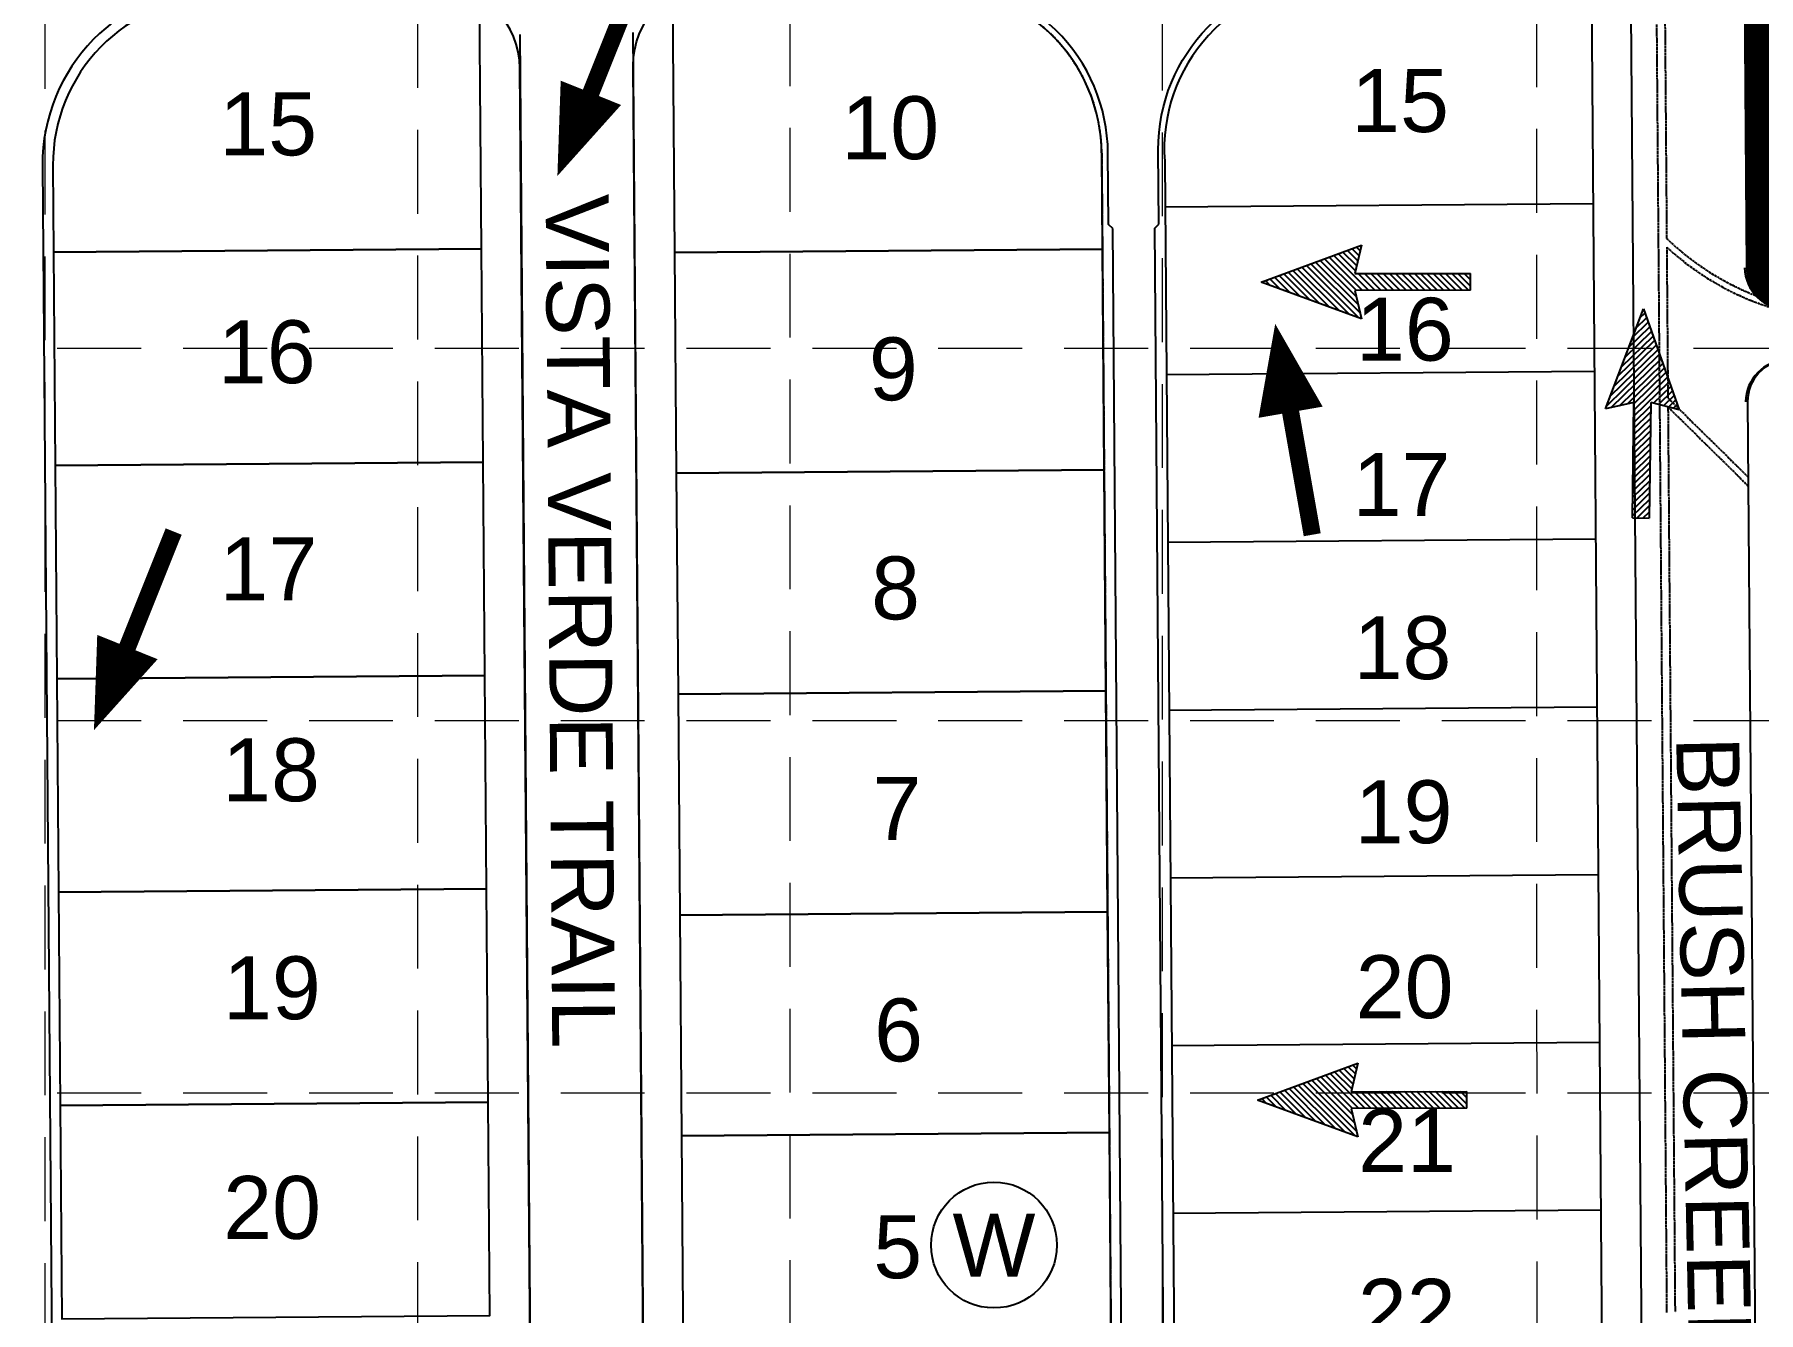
# Model space of a CAD drawing. Header units: inches. Extents: x 2510995 to 2514555, y 7106046 to 7111737.
# Drawn here: x 2513482.6 to 2513893.5, y 7110792.5 to 7111097.2 of the extents above; entities that cross this region are included whole.
import ezdxf
from ezdxf.enums import TextEntityAlignment as Align

# ---------------------------------------------------------------- set-up
doc = ezdxf.new("R2010")
doc.units = ezdxf.units.IN
doc.header["$MEASUREMENT"] = 0
for name, pattern in [('BORDER2', [0.875, 0.25, -0.125, 0.25, -0.125, 0, -0.125]), ('DASHED', [0.75, 0.5, -0.25]), ('HIDDEN', [0.375, 0.25, -0.125]), ('HIDDEN2', [0.1875, 0.125, -0.0625]), ('XHO477ST$0$CL', [0.7, 0.5, -0.05, 0.1, -0.05])]:
    doc.linetypes.add(name, pattern=pattern)
for name, color, linetype in [('C-STNM-N', 4, 'Continuous'), ('C-WTRC-FULL-PH2B-N', 7, 'Continuous'), ('EROSION BLANKETS', 84, 'Continuous'), ('GRID', 254, 'DASHED'), ('XHO459PT$0$V-BNDY-N-P6', 6, 'BORDER2'), ('XHO459PT$0$V-PROP-SUBD-IDEN-N-P6', 14, 'Continuous'), ('XHO459PT$0$V-PROP-SUBD-N-P6', 14, 'Continuous'), ('XHO459PT$0$V-RWAY-LINE-N-P6', 14, 'Continuous'), ('XHO459PV$0$C-ROAD-BACK-P6', 14, 'Continuous'), ('XHO459PV$0$C-ROAD-BACK-P7', 9, 'Continuous'), ('XHO459PV$0$C-ROAD-FACE-P6', 6, 'Continuous'), ('XHO460PT$0$C-ROAD-IDEN-N', 1, 'Continuous'), ('XHO460PT$0$V-AREA-PLINE', 6, 'Continuous'), ('XHO460PT$0$V-BNDY-N-P7', 3, 'HIDDEN2'), ('XHO460PT$0$V-PROP-BLOK-IDEN-N-P7', 6, 'Continuous'), ('XHO460PT$0$V-PROP-SUBD-IDEN-N-P7', 6, 'Continuous'), ('XHO460PT$0$V-PROP-SUBD-N-P7', 7, 'Continuous'), ('XHO460PV$0$C-ROAD-BOC-N', 4, 'Continuous'), ('ZSTORM', 5, 'XHO477ST$0$CL')]:
    doc.layers.add(name, color=color, linetype=linetype)
doc.layers.add('XHO459PT$0$V-AREA-PLIN', color=163, linetype='Continuous', plot=False)
doc.styles.get("Standard").update_dxf_attribs({"font": 'ARIAL.TTF'})

# ---------------------------------------------------------------- blocks, each defined once
blk = doc.blocks.new('ARR')
blk.add_lwpolyline([(-5.56, 0.32, 0, 3.78, 0), (-0.35, 0.31, 3.78, 3.78, 0)], format="xyseb")
at = {"const_width": 1}
blk.add_lwpolyline([(-0.35, 0.31), (6.88, 0.31)], dxfattribs=at)

msp = doc.modelspace()

# ---------------------------------------------------------------- linework, layer by layer
at = {"color": 7}
for p, q in [((2513774.97, 7111038.17), (2513798.89, 7111046.98)), ((2513799.12, 7111036.21), (2513791.18, 7111044.14)), ((2513800.61, 7111036.21), (2513792.26, 7111044.54)), ((2513797.45, 7111040.84), (2513793.35, 7111044.94)), ((2513797.74, 7111042.05), (2513794.43, 7111045.34)), ((2513798.02, 7111043.25), (2513795.52, 7111045.74)), ((2513798.3, 7111044.45), (2513796.61, 7111046.14)), ((2513798.89, 7111046.98), (2513797.3, 7111040.2)), ((2513798.58, 7111045.65), (2513797.69, 7111046.54)), ((2513798.86, 7111046.86), (2513798.78, 7111046.94)), ((2513786.52, 7111033.96), (2513780.32, 7111040.14)), ((2513788.86, 7111033.1), (2513781.4, 7111040.54)), ((2513791.21, 7111032.24), (2513782.49, 7111040.94)), ((2513793.55, 7111031.39), (2513783.57, 7111041.34)), ((2513795.9, 7111030.53), (2513784.66, 7111041.74)), ((2513798.25, 7111029.67), (2513785.75, 7111042.14)), ((2513798.58, 7111030.82), (2513786.83, 7111042.54)), ((2513798.12, 7111032.76), (2513787.92, 7111042.94)), ((2513797.67, 7111034.7), (2513789, 7111043.34)), ((2513797.64, 7111036.21), (2513790.09, 7111043.74)), ((2513797.3, 7111040.2), (2513824.84, 7111040.23)), ((2513802.09, 7111036.22), (2513798.1, 7111040.2)), ((2513803.58, 7111036.22), (2513799.59, 7111040.2)), ((2513805.06, 7111036.22), (2513801.07, 7111040.2)), ((2513806.55, 7111036.22), (2513802.56, 7111040.2)), ((2513808.03, 7111036.23), (2513804.04, 7111040.21)), ((2513809.52, 7111036.23), (2513805.53, 7111040.21)), ((2513811, 7111036.23), (2513807.01, 7111040.21)), ((2513812.48, 7111036.23), (2513808.5, 7111040.21)), ((2513813.97, 7111036.24), (2513809.98, 7111040.21)), ((2513815.45, 7111036.24), (2513811.47, 7111040.22)), ((2513816.94, 7111036.24), (2513812.95, 7111040.22)), ((2513818.42, 7111036.24), (2513814.44, 7111040.22)), ((2513819.91, 7111036.25), (2513815.92, 7111040.22)), ((2513821.39, 7111036.25), (2513817.41, 7111040.22)), ((2513822.87, 7111036.25), (2513818.89, 7111040.23)), ((2513824.36, 7111036.26), (2513820.38, 7111040.23)), ((2513824.85, 7111037.25), (2513821.86, 7111040.23)), ((2513824.85, 7111038.74), (2513823.35, 7111040.23)), ((2513824.85, 7111036.26), (2513824.84, 7111040.23)), ((2513798.91, 7111029.43), (2513774.97, 7111038.17)), ((2513777.13, 7111037.38), (2513775.97, 7111038.54)), ((2513779.48, 7111036.53), (2513777.06, 7111038.94)), ((2513781.82, 7111035.67), (2513778.14, 7111039.34)), ((2513784.17, 7111034.81), (2513779.23, 7111039.74)), ((2513824.85, 7111036.26), (2513797.31, 7111036.21)), ((2513797.31, 7111036.21), (2513798.91, 7111029.43)), ((2513857.01, 7111007.97), (2513866.07, 7111031.79)), ((2513866.07, 7111031.79), (2513874.56, 7111007.76)), ((2513863.48, 7111024.97), (2513867.2, 7111028.6)), ((2513864.37, 7111027.31), (2513866.81, 7111029.7)), ((2513865.25, 7111029.64), (2513866.43, 7111030.79)), ((2513859.93, 7111015.64), (2513868.74, 7111024.24)), ((2513860.82, 7111017.97), (2513868.36, 7111025.33)), ((2513861.7, 7111020.3), (2513867.97, 7111026.42)), ((2513862.59, 7111022.64), (2513867.58, 7111027.51)), ((2513857.27, 7111008.63), (2513869.9, 7111020.97)), ((2513858.15, 7111010.97), (2513869.51, 7111022.06)), ((2513858.41, 7111008.28), (2513870.28, 7111019.87)), ((2513859.04, 7111013.3), (2513869.13, 7111023.15)), ((2513860.35, 7111008.71), (2513870.67, 7111018.78)), ((2513862.3, 7111009.15), (2513871.05, 7111017.69)), ((2513863.79, 7111007.67), (2513871.82, 7111015.51)), ((2513863.81, 7111009.15), (2513871.44, 7111016.6)), ((2513863.77, 7111006.18), (2513872.21, 7111014.42)), ((2513868.44, 7111009.28), (2513872.59, 7111013.33)), ((2513869.64, 7111008.98), (2513872.98, 7111012.24)), ((2513863.81, 7111009.48), (2513857.01, 7111007.97)), ((2513863.49, 7110981.94), (2513863.81, 7111009.48)), ((2513863.74, 7111003.21), (2513867.77, 7111007.15)), ((2513863.76, 7111004.7), (2513867.79, 7111008.64)), ((2513867.8, 7111009.44), (2513867.47, 7110981.9)), ((2513874.56, 7111007.76), (2513867.8, 7111009.44)), ((2513870.84, 7111008.68), (2513873.36, 7111011.14)), ((2513872.04, 7111008.38), (2513873.75, 7111010.05)), ((2513873.24, 7111008.09), (2513874.14, 7111008.96)), ((2513874.44, 7111007.79), (2513874.52, 7111007.87)), ((2513863.7, 7111000.25), (2513867.74, 7111004.18)), ((2513863.72, 7111001.73), (2513867.75, 7111005.67)), ((2513863.65, 7110995.79), (2513867.68, 7110999.73)), ((2513863.67, 7110997.28), (2513867.7, 7111001.21)), ((2513863.69, 7110998.76), (2513867.72, 7111002.7)), ((2513863.6, 7110991.34), (2513867.63, 7110995.27)), ((2513863.62, 7110992.82), (2513867.65, 7110996.76)), ((2513863.64, 7110994.31), (2513867.67, 7110998.24)), ((2513863.55, 7110986.89), (2513867.58, 7110990.82)), ((2513863.57, 7110988.37), (2513867.59, 7110992.3)), ((2513863.58, 7110989.86), (2513867.61, 7110993.79)), ((2513863.51, 7110983.92), (2513867.54, 7110987.85)), ((2513863.53, 7110985.4), (2513867.56, 7110989.33)), ((2513863.5, 7110982.43), (2513867.52, 7110986.36)), ((2513864.49, 7110981.93), (2513867.5, 7110984.88)), ((2513865.97, 7110981.91), (2513867.49, 7110983.39)), ((2513863.49, 7110981.94), (2513867.47, 7110981.9)), ((2513774.08, 7110843.12), (2513798, 7110851.93)), ((2513797.41, 7110849.4), (2513795.72, 7110851.09)), ((2513798, 7110851.93), (2513796.41, 7110845.15)), ((2513797.69, 7110850.6), (2513796.8, 7110851.49)), ((2513797.97, 7110851.81), (2513797.89, 7110851.89)), ((2513797.35, 7110834.62), (2513784.86, 7110847.09)), ((2513797.69, 7110835.77), (2513785.94, 7110847.49)), ((2513797.23, 7110837.71), (2513787.03, 7110847.89)), ((2513796.77, 7110839.65), (2513788.11, 7110848.29)), ((2513796.75, 7110841.16), (2513789.2, 7110848.69)), ((2513798.23, 7110841.16), (2513790.29, 7110849.09)), ((2513799.72, 7110841.16), (2513791.37, 7110849.49)), ((2513796.56, 7110845.79), (2513792.46, 7110849.89)), ((2513796.84, 7110847), (2513793.54, 7110850.29)), ((2513797.13, 7110848.2), (2513794.63, 7110850.69)), ((2513798.02, 7110834.38), (2513774.08, 7110843.12)), ((2513776.24, 7110842.33), (2513775.08, 7110843.49)), ((2513778.59, 7110841.48), (2513776.17, 7110843.89)), ((2513780.93, 7110840.62), (2513777.25, 7110844.29)), ((2513783.28, 7110839.76), (2513778.34, 7110844.69)), ((2513785.63, 7110838.91), (2513779.43, 7110845.09)), ((2513787.97, 7110838.05), (2513780.51, 7110845.49)), ((2513790.32, 7110837.19), (2513781.6, 7110845.89)), ((2513792.66, 7110836.34), (2513782.68, 7110846.29)), ((2513795.01, 7110835.48), (2513783.77, 7110846.69)), ((2513796.41, 7110845.15), (2513823.95, 7110845.18)), ((2513801.2, 7110841.17), (2513797.21, 7110845.15)), ((2513802.69, 7110841.17), (2513798.7, 7110845.15)), ((2513804.17, 7110841.17), (2513800.18, 7110845.15)), ((2513805.66, 7110841.17), (2513801.67, 7110845.15)), ((2513807.14, 7110841.18), (2513803.15, 7110845.16)), ((2513808.62, 7110841.18), (2513804.64, 7110845.16)), ((2513810.11, 7110841.18), (2513806.12, 7110845.16)), ((2513811.59, 7110841.18), (2513807.61, 7110845.16)), ((2513813.08, 7110841.19), (2513809.09, 7110845.16)), ((2513814.56, 7110841.19), (2513810.58, 7110845.17)), ((2513816.05, 7110841.19), (2513812.06, 7110845.17)), ((2513817.53, 7110841.2), (2513813.54, 7110845.17)), ((2513819.01, 7110841.2), (2513815.03, 7110845.17)), ((2513820.5, 7110841.2), (2513816.51, 7110845.17)), ((2513821.98, 7110841.2), (2513818, 7110845.18)), ((2513823.47, 7110841.21), (2513819.48, 7110845.18)), ((2513823.96, 7110842.2), (2513820.97, 7110845.18)), ((2513823.95, 7110843.69), (2513822.45, 7110845.18)), ((2513823.96, 7110841.21), (2513823.95, 7110845.18)), ((2513823.96, 7110841.21), (2513796.42, 7110841.16)), ((2513796.42, 7110841.16), (2513798.02, 7110834.38))]:
    msp.add_line(p, q, dxfattribs=at)
at = {"layer": 'EROSION BLANKETS', "const_width": 10}
msp.add_lwpolyline([(2513905.9, 7111139.72), (2514114.8, 7111141.16), (2514123.09, 7111135.19), (2514125.75, 7111121.7), (2514122.87, 7111116.93), (2514123.35, 7111100.03), (2514124.73, 7111041.42), (2514120.58, 7111039.57), (2514097.03, 7111037.26), (2513917.44, 7111036.34), (2513902.33, 7111036.56), (2513897.19, 7111037.79), (2513895.96, 7111039.36), (2513895.85, 7111041.92), (2513895.37, 7111115.28), (2513893.23, 7111117.25), (2513892.69, 7111124.21), (2513894.84, 7111132.07), (2513896.8, 7111134.57), (2513899.48, 7111136.89), (2513902.34, 7111138.32)], close=True, dxfattribs=at)
at = {"layer": 'GRID', "color": 252, "linetype": 'HIDDEN', "lineweight": 0, "ltscale": 80}
for p, q in [((2513841.27, 7106494.69), (2513840.6, 7111645.93)), ((2513485.08, 7106494.3), (2513485.08, 7111643.94)), ((2513574.28, 7106494.5), (2513573.86, 7111643.94)), ((2513662.97, 7106494.94), (2513662.64, 7111643.94)), ((2513751.68, 7106493.87), (2513751.42, 7111643.94)), ((2511088, 7111022.47), (2514461.67, 7111022.47)), ((2511088, 7110933.69), (2514461.67, 7110933.69)), ((2511088, 7110844.91), (2514461.67, 7110844.91))]:
    msp.add_line(p, q, dxfattribs=at)
at = {"layer": 'XHO459PT$0$V-AREA-PLIN', "color": 7}
msp.add_lwpolyline([(2513701.03, 7110546.75), (2513700.91, 7110561.75, 0.414214), (2513740.6, 7110602.06), (2513736.94, 7111068.95, 0.41598), (2513696.39, 7111108.63), (2513696.18, 7111123.63), (2513827, 7111125.44), (2513853.4, 7111128.31), (2513852.66, 7111222.81), (2513847.62, 7111227.74), (2513822.62, 7111227.39), (2513821.98, 7111273.39), (2513892.82, 7111274.37), (2513891.19, 7111391.36), (2514326.16, 7111397.39), (2514342.26, 7110005.32)], format="xyb", dxfattribs=at)
msp.add_lwpolyline([(2513701.03, 7110546.75), (2513700.91, 7110561.75, 0.414214), (2513740.6, 7110602.06), (2513736.94, 7111068.95, 0.41598), (2513696.39, 7111108.63), (2513696.18, 7111123.63), (2513827, 7111125.44), (2513853.4, 7111128.31), (2513852.66, 7111222.81), (2513847.62, 7111227.74), (2513822.62, 7111227.39), (2513821.98, 7111273.39), (2513892.82, 7111274.37), (2513891.19, 7111391.36), (2514326.16, 7111397.39), (2514342.26, 7110005.32)], format="xyb", dxfattribs=at)
at = {"layer": 'XHO459PT$0$V-BNDY-N-P6', "color": 7}
msp.add_line((2513736.94, 7111068.95), (2513740.6, 7110602.06), dxfattribs=at)
msp.add_arc((2513696.94, 7111068.64), 40, 0.4488, 90.794, dxfattribs=at)
at = {"layer": 'XHO459PT$0$V-PROP-SUBD-N-P6', "color": 7}
for p, q in [((2513854.04, 7111056.86), (2513752.04, 7111056.06)), ((2513854.35, 7111016.86), (2513752.36, 7111016.06)), ((2513854.67, 7110976.86), (2513752.67, 7110976.06)), ((2513854.98, 7110936.86), (2513752.98, 7110936.06)), ((2513855.29, 7110896.86), (2513753.3, 7110896.06)), ((2513855.61, 7110856.86), (2513753.61, 7110856.06)), ((2513855.92, 7110816.86), (2513753.92, 7110816.07))]:
    msp.add_line(p, q, dxfattribs=at)
at = {"layer": 'XHO459PT$0$V-RWAY-LINE-N-P6', "color": 7}
for p, q in [((2513853.64, 7111108.31), (2513857.89, 7110565.48)), ((2513751.96, 7111067.04), (2513755.6, 7110602.18))]:
    msp.add_line(p, q, dxfattribs=at)
msp.add_arc((2513791.85, 7111069.95), 40, 90.794, 184.1707, dxfattribs=at)
at = {"layer": 'XHO459PV$0$C-ROAD-BACK-P6', "color": 7}
for p, q in [((2513890.11, 7111112.36), (2513890.66, 7111041.61)), ((2513867.34, 7110571.54), (2513863.18, 7111102.4)), ((2513890.91, 7111009.64), (2513894.34, 7110571.75))]:
    msp.add_line(p, q, dxfattribs=at)
for centre, start, end in [((2513900.66, 7111041.69), 180.4488, 267.5864), ((2513900.91, 7111009.72), 93.3112, 180.4488)]:
    msp.add_arc(centre, 10, start, end, dxfattribs=at)
at = {"layer": 'XHO459PV$0$C-ROAD-BACK-P7', "color": 7}
for p, q in [((2513602.14, 7110596.45), (2513598.28, 7111089.16)), ((2513484.46, 7111065.95), (2513487.97, 7110617.56))]:
    msp.add_line(p, q, dxfattribs=at)
msp.add_lwpolyline([(2513629.27, 7110579.19), (2513625.28, 7111089.76, -0.39791), (2513644, 7111109.88), (2513654.6, 7111110.55)], format="xyb", dxfattribs=at)
for centre, radius, start, end in [((2513526.96, 7111066.28), 42.5, 90.794, 180.4488), ((2513578.28, 7111089), 20, 0.4488, 87.9314)]:
    msp.add_arc(centre, radius, start, end, dxfattribs=at)
at = {"layer": 'XHO459PV$0$C-ROAD-FACE-P6', "color": 7}
for p, q in [((2513739.58, 7111050.94), (2513738.58, 7111051.94)), ((2513749.58, 7111051.02), (2513750.57, 7111052.03))]:
    msp.add_line(p, q, dxfattribs=at)
for points in [[(2513738.58, 7111051.94), (2513738.44, 7111068.96, 0.41598), (2513696.37, 7111110.13, 0.41598)], [(2513750.57, 7111052.03), (2513750.44, 7111069.63, -0.41245), (2513791.36, 7111111.45), (2513806.27, 7111111.66)], [(2513742.97, 7110618.08), (2513739.58, 7111050.94, 0.41598)], [(2513752.97, 7110618.16), (2513749.58, 7111051.02, -0.41245)]]:
    msp.add_lwpolyline(points, format="xyb", dxfattribs=at)
for centre, start, end in [((2513900.4, 7111041.94), 181.8749, 269.0977), ((2513900.65, 7111009.46), 91.7998, 179.0226)]:
    msp.add_arc(centre, 10.25, start, end, dxfattribs=at)
at = {"layer": 'XHO460PT$0$V-AREA-PLINE', "color": 7}
for points in [[(2513588.66, 7111104.64), (2513562.14, 7111106.77), (2513526.4, 7111106.28, 0.41245), (2513486.96, 7111065.97), (2513487.12, 7111045.33), (2513589.12, 7111046.13)], [(2513588.66, 7111104.64), (2513562.14, 7111106.77), (2513526.4, 7111106.28, 0.41245), (2513486.96, 7111065.97), (2513487.12, 7111045.33), (2513589.12, 7111046.13)], [(2513588.66, 7111104.64), (2513562.14, 7111106.77), (2513526.4, 7111106.28, 0.41245), (2513486.96, 7111065.97), (2513487.12, 7111045.33), (2513589.12, 7111046.13)], [(2513588.66, 7111104.64), (2513562.14, 7111106.77), (2513526.4, 7111106.28, 0.41245), (2513486.96, 7111065.97), (2513487.12, 7111045.33), (2513589.12, 7111046.13)], [(2513696.39, 7111108.63), (2513661.13, 7111108.14), (2513634.65, 7111105.28), (2513635.12, 7111045.26), (2513737.12, 7111046.06), (2513736.94, 7111068.95, 0.41598)], [(2513696.39, 7111108.63), (2513661.13, 7111108.14), (2513634.65, 7111105.28), (2513635.12, 7111045.26), (2513737.12, 7111046.06), (2513736.94, 7111068.95, 0.41598)], [(2513696.39, 7111108.63), (2513661.13, 7111108.14), (2513634.65, 7111105.28), (2513635.12, 7111045.26), (2513737.12, 7111046.06), (2513736.94, 7111068.95, 0.41598)], [(2513696.39, 7111108.63), (2513661.13, 7111108.14), (2513634.65, 7111105.28), (2513635.12, 7111045.26), (2513737.12, 7111046.06), (2513736.94, 7111068.95, 0.41598)]]:
    msp.add_lwpolyline(points, format="xyb", close=True, dxfattribs=at)
for points in [[(2513589.12, 7111046.13), (2513487.12, 7111045.33), (2513487.52, 7110994.47), (2513589.51, 7110995.27)], [(2513589.12, 7111046.13), (2513487.12, 7111045.33), (2513487.52, 7110994.47), (2513589.51, 7110995.27)], [(2513589.12, 7111046.13), (2513487.12, 7111045.33), (2513487.52, 7110994.47), (2513589.51, 7110995.27)], [(2513589.12, 7111046.13), (2513487.12, 7111045.33), (2513487.52, 7110994.47), (2513589.51, 7110995.27)], [(2513737.12, 7111046.06), (2513635.12, 7111045.26), (2513635.54, 7110992.59), (2513737.53, 7110993.39)], [(2513737.12, 7111046.06), (2513635.12, 7111045.26), (2513635.54, 7110992.59), (2513737.53, 7110993.39)], [(2513737.12, 7111046.06), (2513635.12, 7111045.26), (2513635.54, 7110992.59), (2513737.53, 7110993.39)], [(2513737.12, 7111046.06), (2513635.12, 7111045.26), (2513635.54, 7110992.59), (2513737.53, 7110993.39)], [(2513589.51, 7110995.27), (2513487.52, 7110994.47), (2513487.92, 7110943.61), (2513589.91, 7110944.41)], [(2513589.51, 7110995.27), (2513487.52, 7110994.47), (2513487.92, 7110943.61), (2513589.91, 7110944.41)], [(2513589.51, 7110995.27), (2513487.52, 7110994.47), (2513487.92, 7110943.61), (2513589.91, 7110944.41)], [(2513589.51, 7110995.27), (2513487.52, 7110994.47), (2513487.92, 7110943.61), (2513589.91, 7110944.41)], [(2513737.53, 7110993.39), (2513635.54, 7110992.59), (2513635.95, 7110939.93), (2513737.95, 7110940.73)], [(2513737.53, 7110993.39), (2513635.54, 7110992.59), (2513635.95, 7110939.93), (2513737.95, 7110940.73)], [(2513737.53, 7110993.39), (2513635.54, 7110992.59), (2513635.95, 7110939.93), (2513737.95, 7110940.73)], [(2513737.53, 7110993.39), (2513635.54, 7110992.59), (2513635.95, 7110939.93), (2513737.95, 7110940.73)], [(2513589.91, 7110944.41), (2513487.92, 7110943.61), (2513488.31, 7110892.75), (2513590.31, 7110893.55)], [(2513589.91, 7110944.41), (2513487.92, 7110943.61), (2513488.31, 7110892.75), (2513590.31, 7110893.55)], [(2513589.91, 7110944.41), (2513487.92, 7110943.61), (2513488.31, 7110892.75), (2513590.31, 7110893.55)], [(2513589.91, 7110944.41), (2513487.92, 7110943.61), (2513488.31, 7110892.75), (2513590.31, 7110893.55)], [(2513737.95, 7110940.73), (2513635.95, 7110939.93), (2513636.36, 7110887.26), (2513738.36, 7110888.06)], [(2513737.95, 7110940.73), (2513635.95, 7110939.93), (2513636.36, 7110887.26), (2513738.36, 7110888.06)], [(2513737.95, 7110940.73), (2513635.95, 7110939.93), (2513636.36, 7110887.26), (2513738.36, 7110888.06)], [(2513737.95, 7110940.73), (2513635.95, 7110939.93), (2513636.36, 7110887.26), (2513738.36, 7110888.06)], [(2513590.31, 7110893.55), (2513488.31, 7110892.75), (2513488.71, 7110841.89), (2513590.71, 7110842.68)], [(2513590.31, 7110893.55), (2513488.31, 7110892.75), (2513488.71, 7110841.89), (2513590.71, 7110842.68)], [(2513590.31, 7110893.55), (2513488.31, 7110892.75), (2513488.71, 7110841.89), (2513590.71, 7110842.68)], [(2513590.31, 7110893.55), (2513488.31, 7110892.75), (2513488.71, 7110841.89), (2513590.71, 7110842.68)], [(2513738.36, 7110888.06), (2513636.36, 7110887.26), (2513636.77, 7110834.59), (2513738.77, 7110835.39)], [(2513738.36, 7110888.06), (2513636.36, 7110887.26), (2513636.77, 7110834.59), (2513738.77, 7110835.39)], [(2513738.36, 7110888.06), (2513636.36, 7110887.26), (2513636.77, 7110834.59), (2513738.77, 7110835.39)], [(2513738.36, 7110888.06), (2513636.36, 7110887.26), (2513636.77, 7110834.59), (2513738.77, 7110835.39)], [(2513590.71, 7110842.68), (2513488.71, 7110841.89), (2513489.11, 7110791.02), (2513591.11, 7110791.82)], [(2513590.71, 7110842.68), (2513488.71, 7110841.89), (2513489.11, 7110791.02), (2513591.11, 7110791.82)], [(2513590.71, 7110842.68), (2513488.71, 7110841.89), (2513489.11, 7110791.02), (2513591.11, 7110791.82)], [(2513590.71, 7110842.68), (2513488.71, 7110841.89), (2513489.11, 7110791.02), (2513591.11, 7110791.82)], [(2513738.77, 7110835.39), (2513636.77, 7110834.59), (2513637.19, 7110781.93), (2513739.18, 7110782.73)], [(2513738.77, 7110835.39), (2513636.77, 7110834.59), (2513637.19, 7110781.93), (2513739.18, 7110782.73)], [(2513738.77, 7110835.39), (2513636.77, 7110834.59), (2513637.19, 7110781.93), (2513739.18, 7110782.73)], [(2513738.77, 7110835.39), (2513636.77, 7110834.59), (2513637.19, 7110781.93), (2513739.18, 7110782.73)]]:
    msp.add_lwpolyline(points, close=True, dxfattribs=at)
at = {"layer": 'XHO460PT$0$V-BNDY-N-P7', "color": 7}
msp.add_line((2513736.94, 7111068.95), (2513740.6, 7110602.06), dxfattribs=at)
msp.add_line((2513736.94, 7111068.95), (2513740.6, 7110602.06), dxfattribs=at)
msp.add_line((2513736.94, 7111068.95), (2513740.6, 7110602.06), dxfattribs=at)
msp.add_line((2513736.94, 7111068.95), (2513740.6, 7110602.06), dxfattribs=at)
msp.add_arc((2513696.94, 7111068.64), 40, 0.4488, 90.794, dxfattribs=at)
msp.add_arc((2513696.94, 7111068.64), 40, 0.4488, 90.794, dxfattribs=at)
msp.add_arc((2513696.94, 7111068.64), 40, 0.4488, 90.794, dxfattribs=at)
msp.add_arc((2513696.94, 7111068.64), 40, 0.4488, 90.794, dxfattribs=at)
at = {"layer": 'XHO460PT$0$V-PROP-BLOK-IDEN-N-P7', "color": 7}
msp.add_circle((2513711.27, 7110808.58), 15, dxfattribs=at)
msp.add_circle((2513711.27, 7110808.58), 15, dxfattribs=at)
msp.add_circle((2513711.27, 7110808.58), 15, dxfattribs=at)
msp.add_circle((2513711.27, 7110808.58), 15, dxfattribs=at)
at = {"layer": 'XHO460PT$0$V-PROP-SUBD-N-P7', "color": 7}
for p, q in [((2513589.12, 7111046.13), (2513487.12, 7111045.33)), ((2513589.12, 7111046.13), (2513487.12, 7111045.33)), ((2513589.12, 7111046.13), (2513487.12, 7111045.33)), ((2513589.12, 7111046.13), (2513487.12, 7111045.33)), ((2513737.12, 7111046.06), (2513635.12, 7111045.26)), ((2513737.12, 7111046.06), (2513635.12, 7111045.26)), ((2513737.12, 7111046.06), (2513635.12, 7111045.26)), ((2513737.12, 7111046.06), (2513635.12, 7111045.26)), ((2513589.51, 7110995.27), (2513487.52, 7110994.47)), ((2513589.51, 7110995.27), (2513487.52, 7110994.47)), ((2513589.51, 7110995.27), (2513487.52, 7110994.47)), ((2513589.51, 7110995.27), (2513487.52, 7110994.47)), ((2513737.53, 7110993.39), (2513635.54, 7110992.59)), ((2513737.53, 7110993.39), (2513635.54, 7110992.59)), ((2513737.53, 7110993.39), (2513635.54, 7110992.59)), ((2513737.53, 7110993.39), (2513635.54, 7110992.59)), ((2513589.91, 7110944.41), (2513487.92, 7110943.61)), ((2513589.91, 7110944.41), (2513487.92, 7110943.61)), ((2513589.91, 7110944.41), (2513487.92, 7110943.61)), ((2513589.91, 7110944.41), (2513487.92, 7110943.61)), ((2513737.95, 7110940.73), (2513635.95, 7110939.93)), ((2513737.95, 7110940.73), (2513635.95, 7110939.93)), ((2513737.95, 7110940.73), (2513635.95, 7110939.93)), ((2513737.95, 7110940.73), (2513635.95, 7110939.93)), ((2513590.31, 7110893.55), (2513488.31, 7110892.75)), ((2513590.31, 7110893.55), (2513488.31, 7110892.75)), ((2513590.31, 7110893.55), (2513488.31, 7110892.75)), ((2513590.31, 7110893.55), (2513488.31, 7110892.75)), ((2513738.36, 7110888.06), (2513636.36, 7110887.26)), ((2513738.36, 7110888.06), (2513636.36, 7110887.26)), ((2513738.36, 7110888.06), (2513636.36, 7110887.26)), ((2513738.36, 7110888.06), (2513636.36, 7110887.26)), ((2513590.71, 7110842.68), (2513488.71, 7110841.89)), ((2513590.71, 7110842.68), (2513488.71, 7110841.89)), ((2513590.71, 7110842.68), (2513488.71, 7110841.89)), ((2513590.71, 7110842.68), (2513488.71, 7110841.89)), ((2513738.77, 7110835.39), (2513636.77, 7110834.59)), ((2513738.77, 7110835.39), (2513636.77, 7110834.59)), ((2513738.77, 7110835.39), (2513636.77, 7110834.59)), ((2513738.77, 7110835.39), (2513636.77, 7110834.59))]:
    msp.add_line(p, q, dxfattribs=at)
at = {"layer": 'XHO460PV$0$C-ROAD-BOC-N', "color": 7}
for p, q in [((2513625.21, 7111097.71), (2513629.34, 7110571.17)), ((2513625.21, 7111097.71), (2513629.34, 7110571.17)), ((2513598.22, 7111097.23), (2513602.2, 7110588.44)), ((2513598.22, 7111097.23), (2513602.2, 7110588.44))]:
    msp.add_line(p, q, dxfattribs=at)
at = {"layer": 'ZSTORM', "color": 5}
for points in [[(2513870.21, 7111226.35), (2513871.61, 7111048.58, 0.3853)], [(2513868.38, 7111204.43), (2513869.63, 7111045.5, 0.38162)], [(2513871.61, 7111048.58, 0.196241), (2513916.71, 7111030.58, -0.000001), (2513916.71, 7111030.58), (2513920.75, 7111030.61)], [(2513869.63, 7111045.5), (2513871.61, 7110792.53, 0.38162)], [(2513871.62, 7111046.5), (2513871.63, 7111045.51, 0.3853)], [(2513871.63, 7111045.51), (2513871.9, 7111010.54, 0.3853)], [(2513871.92, 7111008.41), (2513873.61, 7110792.54, 0.3853)]]:
    msp.add_lwpolyline(points, format="xyb", dxfattribs=at)
for points in [[(2513871.9, 7111010.54), (2513891.05, 7110991.69)], [(2513871.92, 7111008.41), (2513891.07, 7110989.56)]]:
    msp.add_lwpolyline(points, dxfattribs=at)
msp.add_arc((2513916.21, 7111094.83), 65.75, 227.3051, 270.4489, dxfattribs=at)

# ---------------------------------------------------------------- block references
at = {"layer": 'C-WTRC-FULL-PH2B-N', "color": 7, "yscale": 4.103190017864108, "zscale": 4.103190018695618}
for p, xscale, rotation in [((2513616.9, 7111084.18), 4.103190017816363, 68.18364563798185), ((2513780.97, 7111005.52), 4.103190017808862, 279.9984492993328), ((2513506.43, 7110952.03), 4.103190017816363, 68.18364563798185)]:
    msp.add_blockref('ARR', p, dxfattribs=dict(at, xscale=xscale, rotation=rotation))

# ---------------------------------------------------------------- texts
at = {"layer": 'C-STNM-N', "color": 7}
msp.add_text('BRUSH CREEK TRAIL', height=15, rotation=271.1816, dxfattribs=at).set_placement((2513873.87, 7110929.69, 1457.2))
at = {"layer": 'XHO459PT$0$V-PROP-SUBD-IDEN-N-P6', "color": 7}
for s, p in [('15', (2513808.06, 7111081.36)), ('16', (2513809.21, 7111026.96)), ('17', (2513808.4, 7110989.92)), ('18', (2513808.64, 7110951.02)), ('19', (2513808.91, 7110911.89)), ('20', (2513809.15, 7110870.18)), ('21', (2513809.73, 7110833.63)), ('22', (2513809.68, 7110793.12))]:
    msp.add_text(s, height=15, dxfattribs=at).set_placement(p, align=Align.MIDDLE)
at = {"layer": 'XHO460PT$0$C-ROAD-IDEN-N', "color": 7, "insert": (2513620.19, 7110957.38), "char_height": 15, "width": 258.9435, "attachment_point": 2, "rotation": 270.4489}
msp.add_mtext('VISTA VERDE TRAIL', dxfattribs=at)
at = {"layer": 'XHO460PT$0$V-PROP-BLOK-IDEN-N-P7', "color": 7}
msp.add_text('W', height=15, dxfattribs=at).set_placement((2513711.27, 7110808.58), align=Align.MIDDLE)
msp.add_text('W', height=15, dxfattribs=at).set_placement((2513711.27, 7110808.58), align=Align.MIDDLE)
msp.add_text('W', height=15, dxfattribs=at).set_placement((2513711.27, 7110808.58), align=Align.MIDDLE)
msp.add_text('W', height=15, dxfattribs=at).set_placement((2513711.27, 7110808.58), align=Align.MIDDLE)
at = {"layer": 'XHO460PT$0$V-PROP-SUBD-IDEN-N-P7', "color": 7}
for s, p in [('15', (2513538.26, 7111075.8)), ('15', (2513538.26, 7111075.8)), ('15', (2513538.26, 7111075.8)), ('15', (2513538.26, 7111075.8)), ('10', (2513686.54, 7111075)), ('10', (2513686.54, 7111075)), ('10', (2513686.54, 7111075)), ('10', (2513686.54, 7111075)), ('16', (2513537.93, 7111021.58)), ('16', (2513537.93, 7111021.58)), ('16', (2513537.93, 7111021.58)), ('16', (2513537.93, 7111021.58)), ('9', (2513687.28, 7111017.5)), ('9', (2513687.28, 7111017.5)), ('9', (2513687.28, 7111017.5)), ('9', (2513687.28, 7111017.5)), ('17', (2513538.33, 7110969.8)), ('17', (2513538.33, 7110969.8)), ('17', (2513538.33, 7110969.8)), ('17', (2513538.33, 7110969.8)), ('8', (2513687.81, 7110965.27)), ('8', (2513687.81, 7110965.27)), ('8', (2513687.81, 7110965.27)), ('8', (2513687.81, 7110965.27)), ('18', (2513538.95, 7110921.9)), ('18', (2513538.95, 7110921.9)), ('18', (2513538.95, 7110921.9)), ('18', (2513538.95, 7110921.9)), ('7', (2513688.17, 7110912.69)), ('7', (2513688.17, 7110912.69)), ('7', (2513688.17, 7110912.69)), ('7', (2513688.17, 7110912.69)), ('19', (2513539.16, 7110869.92)), ('19', (2513539.16, 7110869.92)), ('19', (2513539.16, 7110869.92)), ('19', (2513539.16, 7110869.92)), ('6', (2513688.53, 7110859.88)), ('6', (2513688.53, 7110859.88)), ('6', (2513688.53, 7110859.88)), ('6', (2513688.53, 7110859.88)), ('20', (2513539.2, 7110817.55)), ('20', (2513539.2, 7110817.55)), ('20', (2513539.2, 7110817.55)), ('20', (2513539.2, 7110817.55)), ('5', (2513688.33, 7110808.06)), ('5', (2513688.33, 7110808.06)), ('5', (2513688.33, 7110808.06)), ('5', (2513688.33, 7110808.06))]:
    msp.add_text(s, height=15, dxfattribs=at).set_placement(p, align=Align.MIDDLE)

doc.saveas('drawing.dxf')
